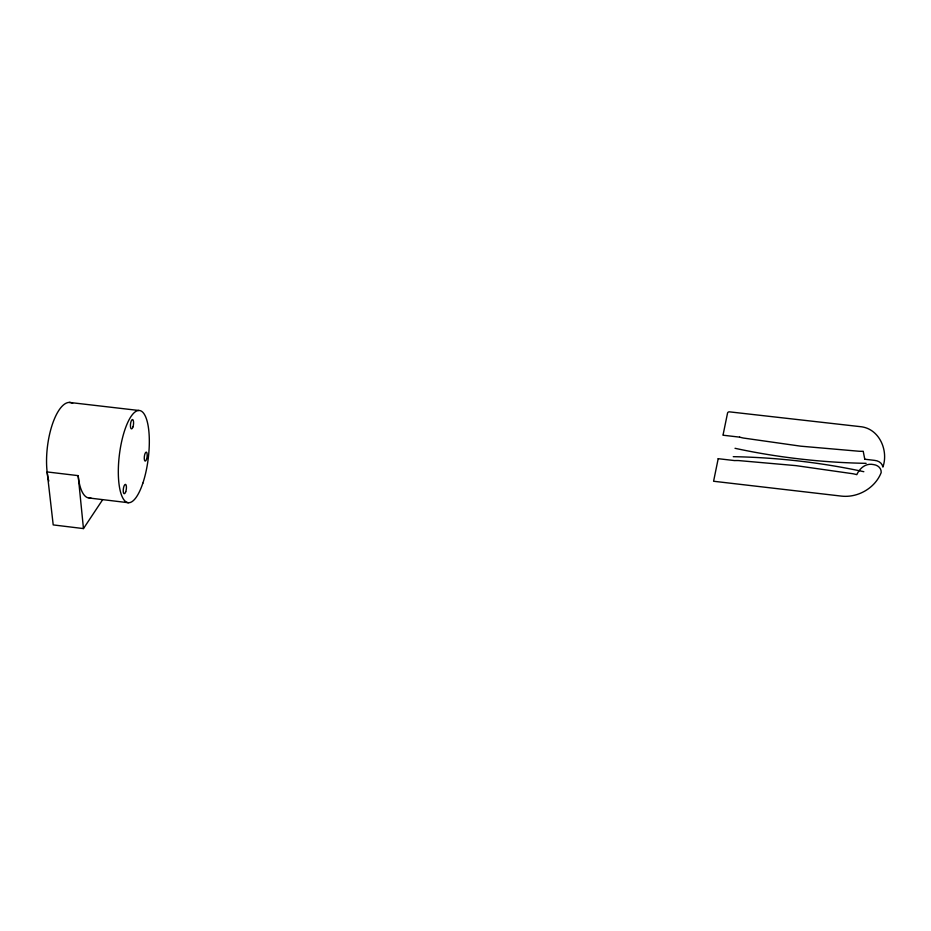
<?xml version="1.0" encoding="UTF-8"?>
<svg xmlns="http://www.w3.org/2000/svg" width="931" height="931" viewBox="0 0 931 931"><rect width="100%" height="100%" fill="white"/><g stroke="black" fill="none" stroke-linecap="round" stroke-linejoin="round"><path stroke-width="1.4" d="M723.061 434.952L727.542 413.096A1.676 1.443 -9.6 0 1 729.473 411.851L860.023 426.619C879.085 428.132 888.814 450.336 882.891 467.083A10.52 8.53 -13.8 0 0 874.558 460.38L864.841 459.227M90.819 497.864A46.364 15.967 -82.9 0 1 78.169 475.636L47.132 471.936L53.207 524.909L83.464 528.587L102.538 499.866M733.256 456.679C776.722 457.424 821.375 462.498 863.828 471.703M866.133 463.335C822.48 462.602 777.664 457.54 735.025 448.3M739.633 437.139L723.189 435.231M69.278 402.413L138.8 410.478M89.167 498.004L128.443 502.728M863.142 451.314L860.838 451.291A74.643 62.272 -17.6 0 1 859.197 451.267L800.765 446.182L743.38 438.036A73.258 63.343 -13.6 0 1 741.832 437.698L740.168 437.291A6.377 5.435 -9.5 0 1 739.633 437.139M863.246 451.477L864.748 459.076M78.169 475.636L83.464 528.587M48.819 481.106A46.306 17.061 -82.9 0 1 51.589 426.759A46.306 17.061 -82.9 0 1 72.665 403.332M718.197 458.692L713.588 481.257L841.403 496.107C857.847 498.004 875.093 488.123 881.18 472.611A10.148 8.228 -13.6 0 0 873.453 464.569C865.981 462.916 859.779 468.014 856.811 474.67A6.412 5.214 -12.7 0 0 856.357 474.531L854.646 474.112A68.894 55.266 -9.9 0 0 853.11 473.774L796.052 465.64L738.539 460.566A67.94 55.953 -5.8 0 0 736.945 460.542L735.211 460.554A6.261 5.272 -7.6 0 0 734.652 460.589L718.197 458.692M125.732 491.766A4.713 1.49 -82.4 0 0 125.534 484.388A4.713 1.49 -82.4 0 0 123.229 490.986A4.713 1.49 -82.4 0 0 125.732 491.766M132.982 426.864A4.713 1.501 -83.5 0 0 132.598 419.544A4.713 1.501 -83.5 0 0 130.433 426.247A4.713 1.501 -83.5 0 0 132.982 426.864M146.621 459.041A4.504 1.373 -83 0 0 146.295 452.14A4.504 1.373 -83 0 0 144.27 458.657A4.504 1.373 -83 0 0 146.621 459.041M142.839 483.212A46.445 14.547 -83 0 0 140.267 410.664A46.445 14.547 -83 0 0 118.388 475.927A46.445 14.547 -83 0 0 142.839 483.212"/></g></svg>
